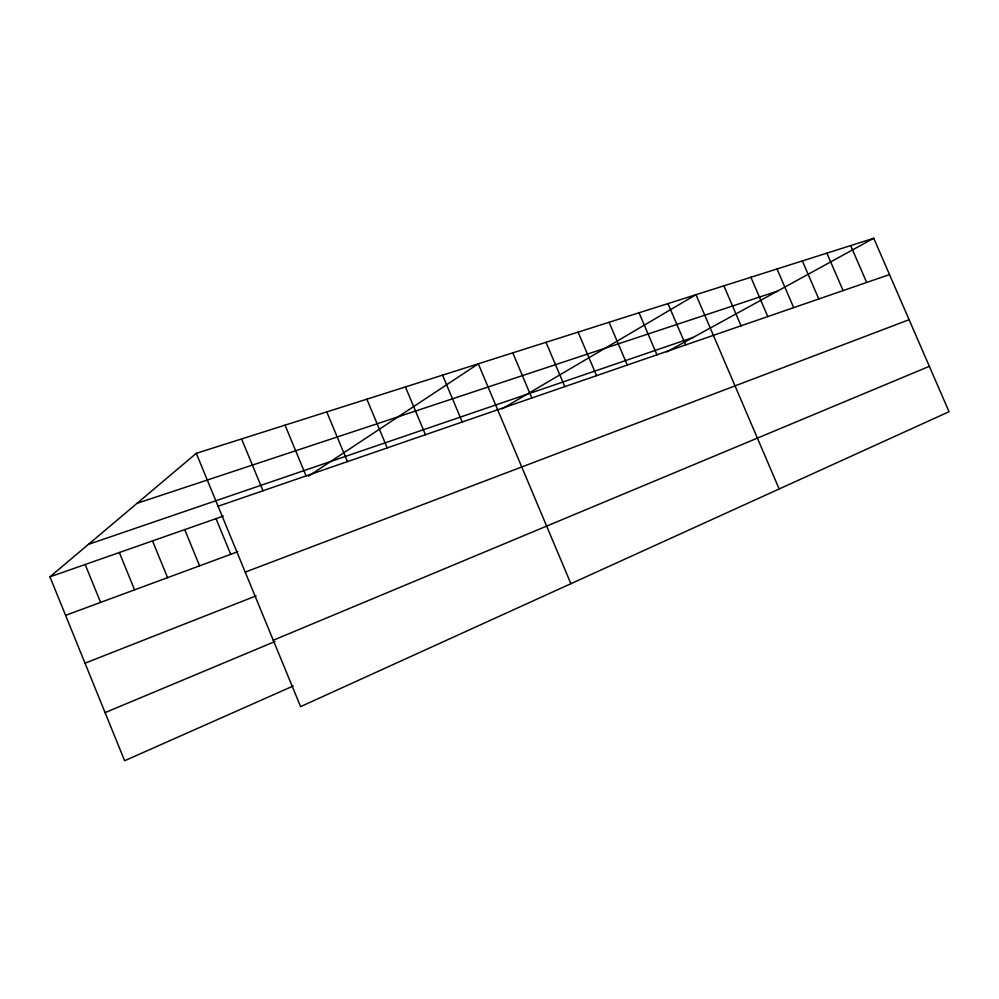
<?xml version="1.0" encoding="UTF-8"?>
<svg xmlns="http://www.w3.org/2000/svg" width="999" height="999" viewBox="0 0 999 999"><rect width="100%" height="100%" fill="white"/><g stroke="black" fill="none" stroke-linecap="round" stroke-linejoin="round"><path stroke-width="1.5" d="M293.231 685.988L124.625 760.739L49.95 576.848L196.291 453.321L873.75 238.262L949.05 411.713L300.599 706.63L196.291 453.321M308.529 476.123L478.309 363.798L570.904 583.703M502.047 408.916L695.978 294.693L779.17 488.973M666.795 351.885L873.75 238.262M105.082 712.624L274.937 641.545M273.264 640.247L929.345 366.333M85.002 663.186L256.131 595.879M245.217 572.115L909.102 319.705M65.584 615.334L237.924 551.673M49.95 576.848L223.277 516.108M218.094 506.256L889.51 274.575M88.449 544.355L693.056 337.475M137.088 503.296L777.447 291.134M850.673 245.592L866.657 282.455M826.897 253.134L843.094 290.584M802.359 260.926L818.78 298.976M777.035 268.968L793.693 307.63M750.898 277.26L767.794 316.571M723.888 285.839L741.046 325.799M667.969 303.584L685.639 344.917M639.023 312.774L656.942 354.82M609.09 322.277L627.285 365.06M578.096 332.118L596.578 375.649M546.016 342.295L564.785 386.625M512.774 352.859L531.83 397.989M442.557 375.149L462.225 422.015M405.432 386.925L425.437 434.702M366.858 399.175L387.2 447.902M326.76 411.9L347.44 461.613M285.04 425.149L306.069 475.886M241.583 438.948L262.999 490.759M216.034 518.643L230.719 554.333M184.728 529.62L199.6 565.834M152.522 540.909L167.57 577.659M119.343 552.534L134.578 589.847M85.165 564.51L100.599 602.397"/></g></svg>
